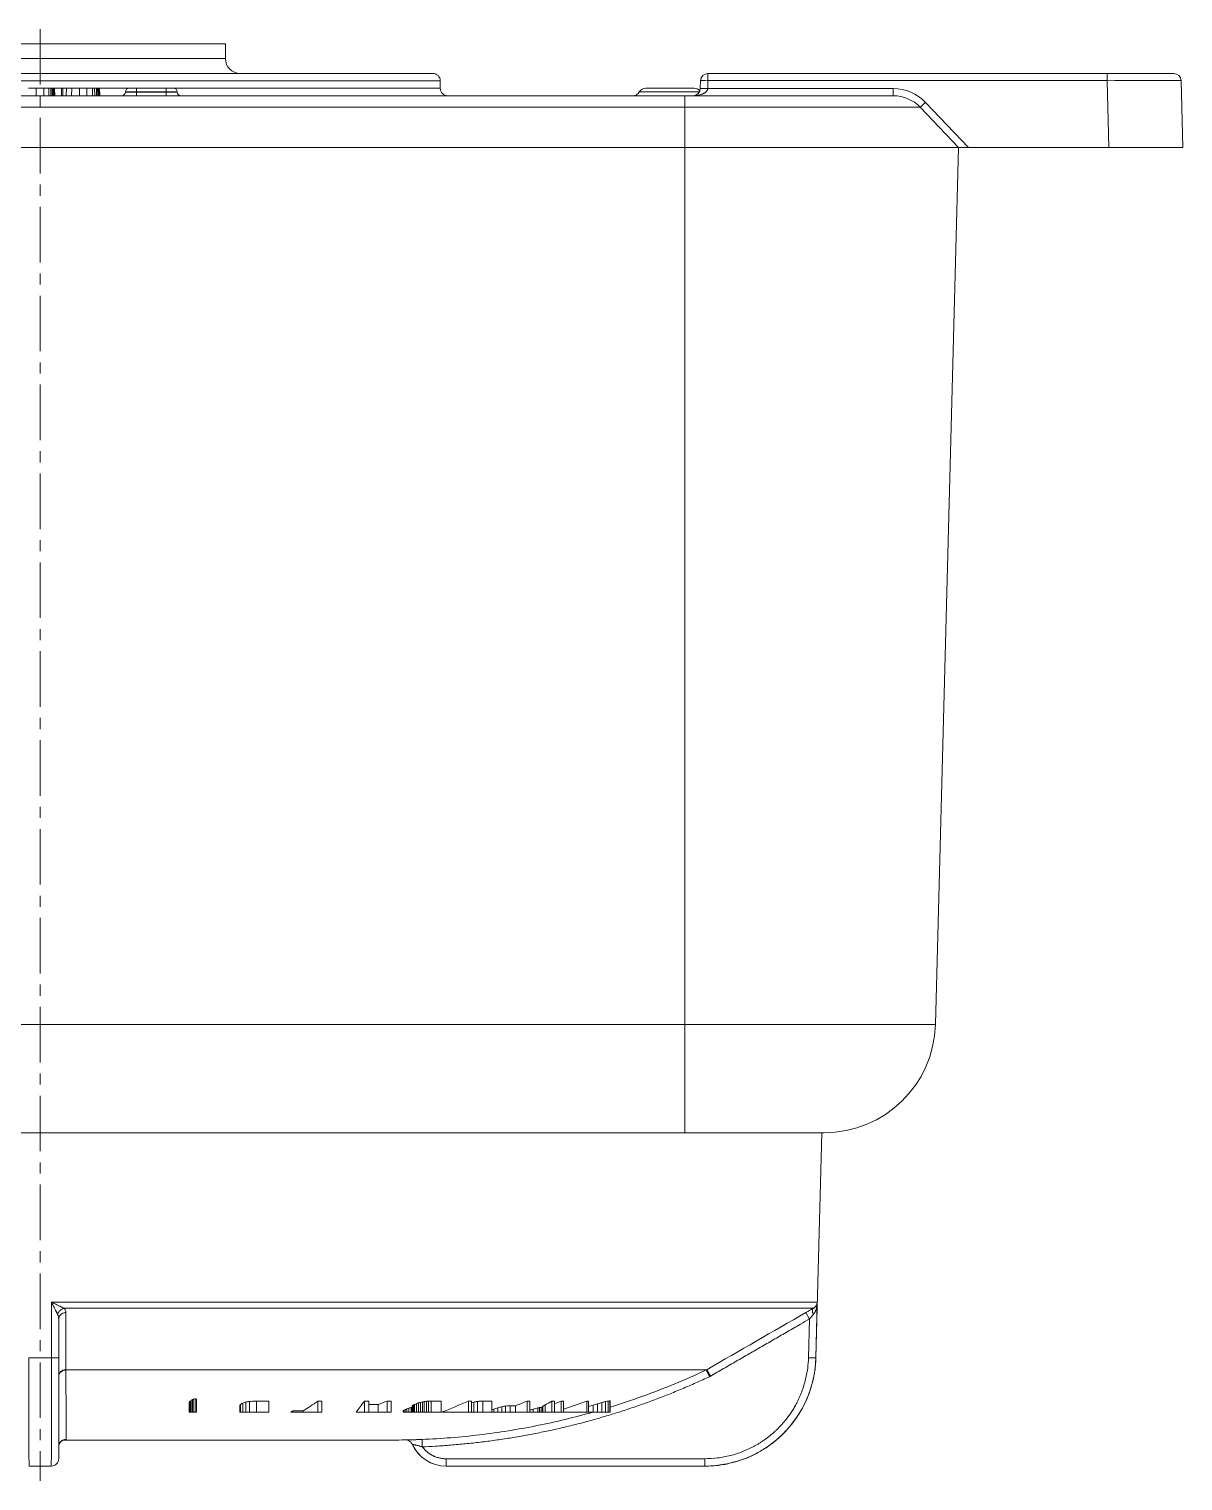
# Model space of a CAD drawing. Header units: millimetres. Extents: x -678 to 749, y -406 to 604.
# Drawn here: x -1.5 to 154.2, y -405.6 to -209.6 of the extents above; entities that cross this region are included whole.
import ezdxf

# ---------------------------------------------------------------- set-up
doc = ezdxf.new("R2010")
doc.units = ezdxf.units.MM
doc.linetypes.add('K5LT_AXLED', pattern=[12, 7.5, -1.5, 1.5, -1.5])
doc.linetypes.add('K5LT_THIN', pattern=[0])

# ---------------------------------------------------------------- blocks, each defined once
blk = doc.blocks.new('U8')
at = {"color": 30, "linetype": 'K5LT_AXLED', "lineweight": 18, "true_color": 0xff8000}
blk.add_line((0, -209.59), (0, -405.59), dxfattribs=at)
at = {"color": 7, "linetype": 'K5LT_THIN', "lineweight": 18}
for p, q in [((-25, -211.59), (25, -211.59)), ((25, -213.59), (25, -211.59)), ((-25, -213.59), (25, -213.59)), ((-53, -215.59), (53, -215.59)), ((90.13, -215.59), (144.01, -215.59)), ((90.13, -216.56), (90.13, -215.59)), ((144.01, -215.59), (153, -215.59)), ((144.01, -215.59), (153, -215.59)), ((144.01, -215.59), (144.01, -216.56)), ((-54, -216.59), (54, -216.59)), ((54, -217.59), (54, -216.59)), ((89.1, -217.62), (89.13, -216.56)), ((90.1, -217.62), (90.13, -216.56)), ((90.13, -216.56), (144.01, -216.56)), ((144.01, -216.56), (144.24, -225.59)), ((154, -216.56), (154.24, -225.59)), ((87, -218.59), (-87, -218.59)), ((-1.57, -217.59), (-0.55, -217.59)), ((-0.55, -217.59), (0.49, -217.59)), ((-0.55, -218.59), (-0.55, -217.59)), ((0.5, -218.59), (0.49, -217.59)), ((0.49, -217.59), (1.16, -217.59)), ((1.17, -218.59), (1.16, -217.59)), ((1.16, -217.59), (1.42, -217.59)), ((1.44, -218.59), (1.42, -217.59)), ((1.42, -217.59), (1.6, -217.59)), ((1.6, -217.59), (1.71, -217.59)), ((1.63, -218.59), (1.6, -217.59)), ((1.71, -217.59), (1.75, -217.59)), ((1.74, -218.59), (1.71, -217.59)), ((1.78, -218.59), (1.75, -217.59)), ((1.75, -217.59), (1.78, -217.59)), ((1.8, -218.59), (1.78, -217.59)), ((1.78, -217.59), (1.87, -217.59)), ((1.9, -218.59), (1.87, -217.59)), ((1.87, -217.59), (1.93, -217.59)), ((1.96, -218.59), (1.93, -217.59)), ((1.93, -217.59), (1.95, -217.59)), ((1.98, -218.59), (1.95, -217.59)), ((1.95, -217.59), (2.89, -217.59)), ((2.86, -218.59), (2.89, -217.59)), ((2.86, -218.59), (2.89, -217.59)), ((2.89, -217.59), (3.07, -217.59)), ((2.89, -217.59), (2.89, -217.59)), ((3.04, -218.59), (3.07, -217.59)), ((3.07, -217.59), (3.54, -217.59)), ((3.52, -218.59), (3.54, -217.59)), ((3.54, -217.59), (4.26, -217.59)), ((4.25, -218.59), (4.26, -217.59)), ((4.26, -217.59), (5.32, -217.59)), ((5.32, -218.59), (5.32, -217.59)), ((5.32, -217.59), (6.31, -217.59)), ((6.31, -218.59), (6.31, -217.59)), ((6.31, -217.59), (7.05, -217.59)), ((7.07, -218.59), (7.05, -217.59)), ((7.05, -217.59), (7.35, -217.59)), ((7.37, -218.59), (7.35, -217.59)), ((7.35, -217.59), (7.6, -217.59)), ((7.6, -217.59), (7.76, -217.59)), ((7.62, -218.59), (7.6, -217.59)), ((7.76, -217.59), (7.84, -217.59)), ((7.79, -218.59), (7.76, -217.59)), ((7.87, -218.59), (7.84, -217.59)), ((7.84, -217.59), (7.87, -218.59)), ((7.84, -217.59), (7.84, -217.59)), ((7.84, -217.59), (7.88, -217.59)), ((7.88, -217.59), (7.98, -217.59)), ((7.9, -218.59), (7.88, -217.59)), ((8.01, -218.59), (7.98, -217.59)), ((7.98, -217.59), (8.01, -217.59)), ((8.01, -217.59), (8.01, -217.59)), ((8.04, -218.59), (8.01, -217.59)), ((8.01, -217.59), (8.04, -218.59)), ((8.01, -217.59), (12.01, -217.59)), ((11.51, -218.11), (11.51, -218.08)), ((11.51, -218.08), (13, -218.08)), ((11.51, -218.11), (13, -218.11)), ((12.01, -217.59), (13, -217.59)), ((13, -218.08), (13, -217.59)), ((13, -217.59), (17, -217.59)), ((13, -218.11), (13, -218.08)), ((13, -218.08), (17, -218.08)), ((13, -218.59), (13, -218.11)), ((17, -218.11), (13, -218.11)), ((17, -217.59), (17.99, -217.59)), ((17, -218.08), (17, -217.59)), ((17, -218.11), (17, -218.08)), ((17, -218.08), (18.49, -218.08)), ((17, -218.11), (18.49, -218.11)), ((17, -218.59), (17, -218.11)), ((17.99, -217.59), (54, -217.59)), ((18.49, -218.11), (18.49, -218.08)), ((80.87, -218.09), (88.96, -218.09)), ((81.73, -217.59), (88.27, -217.59)), ((87, -218.59), (87, -220.15)), ((115.14, -218.59), (87, -218.59)), ((88.11, -218.59), (88.1, -218.59)), ((88.11, -218.59), (88.1, -218.59)), ((115.14, -217.62), (90.1, -217.62)), ((115.14, -218.59), (115.14, -217.62)), ((125.28, -225.59), (119.49, -219.49)), ((87, -220.15), (-87, -220.15)), ((87, -225.59), (87, -220.15)), ((118.77, -220.15), (87, -220.15)), ((123.93, -225.59), (118.77, -220.15)), ((87, -225.59), (-87, -225.59)), ((87, -225.59), (87, -343.99)), ((123.93, -225.59), (87, -225.59)), ((123.93, -225.59), (120.83, -343.99)), ((125.28, -225.59), (123.93, -225.59)), ((125.28, -225.59), (144.24, -225.59)), ((154.24, -225.59), (144.24, -225.59)), ((-87, -343.99), (87, -343.99)), ((120.83, -343.99), (87, -343.99)), ((87, -343.99), (87, -358.59)), ((105.5, -358.59), (-105.5, -358.59)), ((-87, -358.59), (87, -358.59)), ((105.83, -358.59), (87, -358.59)), ((105.5, -358.59), (104.7, -388.99)), ((104.89, -381.44), (1.51, -381.44)), ((1.51, -388.99), (1.51, -381.44)), ((104.69, -388.99), (104.89, -381.44)), ((2.5, -388.96), (2.5, -383.73)), ((104.35, -382.28), (3.21, -382.28)), ((3.48, -390.57), (3.48, -382.86)), ((103.33, -382.86), (103.83, -383.73)), ((103.69, -388.96), (103.83, -383.73)), ((-1.51, -388.99), (1.51, -388.99)), ((2.5, -402.59), (2.5, -388.96)), ((103.69, -388.96), (104.69, -388.99)), ((104.69, -388.99), (104.7, -388.99)), ((89.97, -390.57), (3.48, -390.57)), ((3.48, -390.61), (3.48, -390.57)), ((89.89, -390.61), (3.48, -390.61)), ((90.32, -391.52), (89.89, -390.61)), ((89.97, -390.57), (90.47, -391.44)), ((20.09, -395.04), (20.09, -396.29)), ((20.26, -394.82), (20.26, -396.29)), ((20.39, -394.7), (20.39, -396.29)), ((20.54, -394.61), (20.54, -396.29)), ((20.74, -394.55), (20.74, -396.29)), ((21.03, -394.49), (21.03, -396.29)), ((21.03, -394.49), (21.12, -394.58)), ((21.12, -394.58), (21.12, -396.29)), ((26.96, -395.42), (26.96, -396.29)), ((26.96, -395.44), (26.96, -396.29)), ((26.97, -395.37), (26.97, -396.29)), ((27, -395.32), (27, -396.29)), ((27.06, -395.26), (27.06, -396.29)), ((27.34, -395.1), (27.34, -396.29)), ((27.76, -394.95), (27.76, -396.29)), ((28.27, -394.86), (28.27, -396.29)), ((29.21, -394.82), (29.21, -396.29)), ((30.88, -394.81), (30.88, -396.29)), ((37.47, -394.82), (37.47, -396.29)), ((38.02, -394.82), (38.02, -396.29)), ((43.76, -394.81), (43.76, -396.29)), ((44.35, -394.81), (44.35, -396.29)), ((45.6, -395.29), (45.6, -396.29)), ((46.85, -394.81), (46.85, -396.29)), ((47.39, -394.81), (47.39, -396.29)), ((49.5, -395.84), (49.5, -396.29)), ((49.77, -395.76), (49.77, -396.29)), ((50.08, -395.69), (50.08, -396.29)), ((50.22, -395.51), (50.22, -396.29)), ((50.23, -395.49), (50.23, -396.29)), ((50.26, -395.44), (50.26, -396.29)), ((50.32, -395.39), (50.32, -396.29)), ((50.41, -395.33), (50.41, -396.29)), ((50.53, -395.26), (50.53, -396.29)), ((50.78, -395.16), (50.78, -396.29)), ((51.05, -395.06), (51.05, -396.29)), ((51.35, -394.98), (51.35, -396.29)), ((51.6, -394.92), (51.6, -396.29)), ((51.85, -394.88), (51.85, -396.29)), ((52.15, -394.84), (52.15, -396.29)), ((52.42, -394.82), (52.42, -396.29)), ((52.77, -394.82), (52.77, -396.29)), ((54.12, -394.81), (54.12, -396.29)), ((57.79, -394.8), (57.79, -396.29)), ((58.21, -394.81), (58.21, -396.29)), ((58.53, -394.95), (58.53, -396.29)), ((59.02, -394.86), (59.02, -396.29)), ((59.76, -394.82), (59.76, -396.29)), ((60.96, -394.8), (60.96, -396.29)), ((61.24, -395.88), (61.24, -396.29)), ((61.77, -395.71), (61.77, -396.29)), ((62.3, -395.57), (62.3, -396.29)), ((62.79, -395.49), (62.79, -396.29)), ((63.44, -395.45), (63.44, -396.29)), ((64.14, -395.44), (64.14, -396.29)), ((65.72, -394.81), (65.72, -396.29)), ((66.08, -394.81), (66.08, -396.29)), ((66.55, -395.91), (66.55, -396.29)), ((67.19, -395.73), (67.19, -396.29)), ((67.41, -395.68), (67.41, -396.29)), ((67.62, -395.64), (67.62, -396.29)), ((67.8, -395.58), (67.8, -396.29)), ((67.83, -395.53), (67.83, -396.29)), ((68.14, -395.33), (68.14, -396.29)), ((69.07, -394.81), (69.07, -396.29)), ((69.44, -394.81), (69.44, -396.29)), ((70.34, -394.82), (70.34, -396.29)), ((70.64, -394.81), (70.64, -396.29)), ((73.77, -394.82), (73.77, -396.29)), ((74.01, -394.82), (74.01, -396.29)), ((74.62, -395.35), (74.62, -396.29)), ((75.24, -395.16), (75.24, -396.29)), ((75.82, -395), (75.82, -396.29)), ((76.29, -394.88), (76.29, -396.29)), ((76.64, -394.81), (76.64, -396.29)), ((76.87, -394.79), (76.87, -396.29)), ((76.95, -394.82), (76.95, -396.29)), ((20.26, -396.29), (20.09, -396.29)), ((20.39, -396.29), (20.26, -396.29)), ((20.54, -396.29), (20.39, -396.29)), ((20.74, -396.29), (20.54, -396.29)), ((21.03, -396.29), (20.74, -396.29)), ((21.12, -396.29), (21.03, -396.29)), ((26.96, -396.29), (26.96, -396.29)), ((26.97, -396.29), (26.96, -396.29)), ((27, -396.29), (26.97, -396.29)), ((27.06, -396.29), (27, -396.29)), ((27.34, -396.29), (27.06, -396.29)), ((27.76, -396.29), (27.34, -396.29)), ((28.27, -396.29), (27.76, -396.29)), ((29.21, -396.29), (28.27, -396.29)), ((30.88, -396.29), (29.21, -396.29)), ((33.84, -396.28), (33.84, -396.29)), ((34.11, -396.29), (33.84, -396.29)), ((34.11, -396.12), (34.11, -396.29)), ((35.49, -396.29), (34.11, -396.29)), ((35.49, -396.13), (35.49, -396.29)), ((37.47, -396.29), (35.49, -396.29)), ((38.02, -396.29), (37.47, -396.29)), ((43.76, -396.29), (42.63, -396.29)), ((42.63, -396.29), (42.63, -396.29)), ((44.35, -396.29), (43.76, -396.29)), ((45.6, -396.29), (44.35, -396.29)), ((46.85, -396.29), (45.6, -396.29)), ((47.39, -396.29), (46.85, -396.29)), ((48.98, -396.16), (48.98, -396.29)), ((48.99, -396.29), (48.98, -396.29)), ((48.99, -396.12), (48.99, -396.29)), ((49.1, -396.29), (48.99, -396.29)), ((49.1, -396.02), (49.1, -396.29)), ((49.27, -396.29), (49.1, -396.29)), ((49.27, -395.93), (49.27, -396.29)), ((49.5, -396.29), (49.27, -396.29)), ((49.77, -396.29), (49.5, -396.29)), ((50.08, -396.29), (49.77, -396.29)), ((50.22, -396.29), (50.08, -396.29)), ((50.23, -396.29), (50.22, -396.29)), ((50.26, -396.29), (50.23, -396.29)), ((50.32, -396.29), (50.26, -396.29)), ((50.41, -396.29), (50.32, -396.29)), ((50.53, -396.29), (50.41, -396.29)), ((50.78, -396.29), (50.53, -396.29)), ((51.05, -396.29), (50.78, -396.29)), ((51.35, -396.29), (51.05, -396.29)), ((51.6, -396.29), (51.35, -396.29)), ((51.85, -396.29), (51.6, -396.29)), ((52.15, -396.29), (51.85, -396.29)), ((52.42, -396.29), (52.15, -396.29)), ((52.77, -396.29), (52.42, -396.29)), ((54.12, -396.29), (52.77, -396.29)), ((54.25, -396.28), (54.25, -396.29)), ((57.79, -396.29), (54.25, -396.29)), ((58.21, -396.29), (57.79, -396.29)), ((58.53, -396.29), (58.21, -396.29)), ((59.02, -396.29), (58.53, -396.29)), ((59.76, -396.29), (59.02, -396.29)), ((60.96, -396.29), (59.76, -396.29)), ((60.98, -395.98), (60.96, -395.99)), ((60.98, -396.29), (60.96, -396.29)), ((60.98, -395.98), (60.98, -396.29)), ((61.24, -396.29), (60.98, -396.29)), ((61.77, -396.29), (61.24, -396.29)), ((62.3, -396.29), (61.77, -396.29)), ((62.79, -396.29), (62.3, -396.29)), ((63.44, -396.29), (62.79, -396.29)), ((64.14, -396.29), (63.44, -396.29)), ((65.72, -396.29), (64.14, -396.29)), ((66.08, -396.29), (65.72, -396.29)), ((66.55, -396.29), (66.08, -396.29)), ((67.19, -396.29), (66.55, -396.29)), ((67.41, -396.29), (67.19, -396.29)), ((67.62, -396.29), (67.41, -396.29)), ((67.8, -396.29), (67.62, -396.29)), ((67.83, -396.29), (67.8, -396.29)), ((68.14, -396.29), (67.83, -396.29)), ((69.07, -396.29), (68.14, -396.29)), ((69.44, -396.29), (69.07, -396.29)), ((70.34, -396.29), (69.44, -396.29)), ((70.64, -396.29), (70.34, -396.29)), ((73.77, -396.29), (70.64, -396.29)), ((74.01, -396.29), (73.77, -396.29)), ((74.62, -396.29), (74.01, -396.29)), ((75.24, -396.29), (74.62, -396.29)), ((75.82, -396.29), (75.24, -396.29)), ((76.29, -396.29), (75.82, -396.29)), ((76.64, -396.29), (76.29, -396.29)), ((76.87, -396.29), (76.64, -396.29)), ((76.95, -396.29), (76.87, -396.29)), ((47.5, -400.07), (3.1, -400.07)), ((50.23, -400.65), (50.23, -400.65)), ((51.54, -399.99), (51.58, -400.99)), ((-1.5, -403.59), (1.5, -403.59)), ((-1.5, -403.59), (1.5, -403.59)), ((54.79, -402.59), (89.7, -402.59)), ((54.79, -402.59), (54.79, -403.59)), ((54.79, -403.59), (54.79, -403.59)), ((54.79, -403.59), (89.7, -403.59)), ((89.7, -403.59), (89.7, -402.59)), ((89.7, -403.59), (89.71, -403.59))]:
    blk.add_line(p, q, dxfattribs=at)
for centre, radius, start, end in [((27, -213.59), 2, 180, 270), ((53, -216.59), 1, 0, 90), ((90.13, -216.59), 1, 90, 178.5), ((90.13, -216.59), 1, 90, 178.5), ((153, -216.59), 1, 1.5, 90), ((11.01, -218.09), 0.5, 270, 358.5), ((12.01, -218.09), 0.5, 90, 178.5), ((17.99, -218.09), 0.5, 1.5, 90), ((18.99, -218.09), 0.5, 181.5, 270), ((55, -217.59), 1, 180, 270), ((80, -217.59), 1, 270, 330), ((81.73, -218.59), 1, 90, 150), ((88.1, -217.59), 1, 270, 358.5), ((88.27, -218.59), 1, 40.0637, 90), ((115.14, -223.62), 6, 43.5, 90), ((115.14, -223.59), 5, 43.5, 90), ((105.83, -343.59), 15, 270, 358.5), ((89.71, -388.59), 15, 270, 358.5), ((89.47, -389.7), 1, 295.0768, 299.9447), ((0.53, -379.7), 24.86, 321.8922, 322.5385), ((29.35, -191.57), 203.24, 269.9607, 270.4322), ((37.73, -212.45), 182.36, 269.9193, 270.0926), ((45.6, -237.1), 157.71, 269.3338, 269.5463), ((44.77, -232.11), 163.18, 269.8505, 270.2895), ((19.4, -324.61), 75.37, 290.3397, 291.357), ((45.6, -237.08), 157.73, 270.4538, 270.6519), ((52.85, -263.5), 131.32, 269.9648, 270.5535), ((59.39, -290.95), 103.86, 269.1213, 269.3512), ((63.54, -314.51), 80.93, 269.9312, 270.4245), ((65.12, -317.43), 77.39, 270.4437, 270.7099), ((69.97, -341.84), 52.98, 269.0181, 269.4177), ((69.97, -341.82), 53, 270.3956, 270.7172), ((73.88, -362.73), 32.09, 269.8075, 270.2207), ((17.48, -368.89), 31.91, 300.8446, 301.4022), ((35.74, -194.73), 201.4, 269.5345, 269.927), ((47.5, -300.07), 100, 270, 271.0295), ((49.31, -401.06), 1, 24.2462, 91.042), ((49.32, -401.05), 0.995, 88.7161, 90.8535), ((49.32, -401.05), 0.992, 88.7304, 90.7012), ((49.32, -401.05), 0.995, 24.0669, 34.2228), ((49.32, -401.05), 0.992, 23.922, 34.0688), ((54.79, -398.59), 5, 204.2462, 270), ((54.79, -398.59), 5, 204.6188, 270), ((54.79, -398.59), 5, 204.623, 269.9999), ((1.5, -402.59), 1, 270, 0), ((1.5, -402.59), 1, 270, 0)]:
    blk.add_arc(centre, radius, start, end, dxfattribs=at)
for centre, major_axis, ratio, start_param, end_param in [((90.13, -216.59), (-1, 0.026), 0.026168, 4.713074, 6.283185), ((144, -216.59), (10, 0.03), 0.002615, 0.000062, 1.570173), ((119.49, -219.46), (0.725, 0.688), 0.018991, 3.141593, 4.694369)]:
    blk.add_ellipse(centre, major_axis=major_axis, ratio=ratio, start_param=start_param, end_param=end_param, dxfattribs=at)
for points, knots in [([(90.1, -217.62), (90.1, -217.65), (90.09, -217.71), (90.06, -217.79), (90.03, -217.87), (89.97, -217.95), (89.91, -218.02), (89.83, -218.1), (89.74, -218.17), (89.64, -218.24), (89.51, -218.3), (89.37, -218.37), (89.21, -218.43), (89.02, -218.48), (88.81, -218.53), (88.58, -218.57), (88.34, -218.59), (88.18, -218.59), (88.1, -218.59)], [0, 0, 0, 0, 0.662728, 1.243419, 1.884367, 2.615589, 3.425982, 4.219856, 5.081821, 6.064026, 7.164551, 8.404574, 9.80258, 11.378236, 13.144187, 15.062438, 17.036514, 19, 19, 19, 19]), ([(90.1, -217.62), (90.03, -217.62), (89.9, -217.61), (89.73, -217.61), (89.58, -217.61), (89.45, -217.61), (89.33, -217.61), (89.23, -217.61), (89.16, -217.61), (89.11, -217.61), (89.1, -217.62), (89.1, -217.62)], [0, 0, 0, 0, 1.561461, 2.923787, 4.140881, 5.390404, 6.677434, 7.946859, 9.221396, 10.469935, 12, 12, 12, 12]), ([(3.21, -382.28), (3.17, -382.26), (3.09, -382.22), (2.97, -382.16), (2.86, -382.1), (2.74, -382.04), (2.6, -381.98), (2.43, -381.89), (2.23, -381.8), (1.93, -381.64), (1.68, -381.52), (1.51, -381.44)], [0, 0, 0, 0, 1.001061, 1.923847, 2.768358, 3.585697, 4.556766, 5.722062, 7.102116, 8.610832, 12, 12, 12, 12]), ([(2.36, -383.13), (2.34, -383.09), (2.31, -383.01), (2.25, -382.89), (2.19, -382.78), (2.13, -382.66), (2.03, -382.45), (1.9, -382.21), (1.72, -381.84), (1.6, -381.6), (1.51, -381.44)], [0, 0, 0, 0, 0.939527, 1.778396, 2.542848, 3.269175, 4.162621, 6.552379, 7.941216, 11, 11, 11, 11]), ([(104.35, -383.13), (104.38, -383.09), (104.45, -383.01), (104.52, -382.89), (104.58, -382.78), (104.64, -382.66), (104.69, -382.52), (104.75, -382.35), (104.8, -382.15), (104.85, -381.93), (104.88, -381.69), (104.89, -381.52), (104.89, -381.44)], [0, 0, 0, 0, 1.11035, 2.101741, 3.005185, 3.863571, 4.919461, 6.211082, 7.74372, 9.385074, 11.153225, 13, 13, 13, 13]), ([(104.35, -382.28), (104.39, -382.26), (104.45, -382.22), (104.52, -382.16), (104.59, -382.1), (104.64, -382.04), (104.7, -381.98), (104.75, -381.89), (104.8, -381.8), (104.85, -381.69), (104.88, -381.57), (104.89, -381.48), (104.89, -381.44)], [0, 0, 0, 0, 1.084483, 2.084168, 2.999055, 3.884505, 4.936497, 6.1989, 7.693959, 9.328401, 11.12295, 13, 13, 13, 13]), ([(3.21, -382.28), (3.15, -382.29), (3.04, -382.34), (2.88, -382.42), (2.74, -382.53), (2.63, -382.64), (2.52, -382.77), (2.43, -382.94), (2.38, -383.06), (2.36, -383.13)], [0, 0, 0, 0, 1.574569, 3.003665, 4.268402, 5.574138, 6.838647, 8.080819, 10, 10, 10, 10]), ([(2.5, -383.73), (2.5, -383.69), (2.5, -383.65), (2.49, -383.6), (2.49, -383.56), (2.49, -383.53), (2.48, -383.48), (2.45, -383.34), (2.41, -383.23), (2.36, -383.13)], [0, 0, 0, 0, 1.503144, 2.065018, 2.629665, 3.223319, 3.967616, 4.897555, 10, 10, 10, 10]), ([(3.48, -382.86), (3.42, -382.86), (3.29, -382.88), (3.12, -382.92), (2.97, -382.99), (2.84, -383.08), (2.72, -383.18), (2.63, -383.3), (2.56, -383.43), (2.51, -383.58), (2.5, -383.68), (2.5, -383.73)], [0, 0, 0, 0, 1.575482, 2.948478, 4.175071, 5.437028, 6.736237, 8.030746, 9.297427, 10.625222, 12, 12, 12, 12]), ([(90.47, -391.44), (90.48, -391.43), (90.49, -391.43), (91.07, -391.09), (91.65, -390.76), (92.8, -390.09), (93.38, -389.76), (94.54, -389.09), (95.11, -388.76), (96.27, -388.09), (96.85, -387.76), (98, -387.09), (98.58, -386.76), (99.73, -386.09), (100.31, -385.76), (101.47, -385.09), (102.04, -384.76), (103.02, -384.19), (103.43, -383.96), (103.83, -383.73)], [0.539787, 0.539787, 0.539787, 0.539787, 0.55551, 0.55551, 1.66653, 1.66653, 2.77755, 2.77755, 3.888571, 3.888571, 4.999591, 4.999591, 6.110611, 6.110611, 7.221632, 7.221632, 8.332652, 8.332652, 9.109091, 9.109091, 9.109091, 9.109091]), ([(103.83, -383.73), (103.86, -383.69), (103.9, -383.65), (103.94, -383.6), (103.97, -383.56), (104.01, -383.53), (104.05, -383.48), (104.1, -383.42), (104.2, -383.3), (104.29, -383.2), (104.35, -383.13)], [0, 0, 0, 0, 1.653459, 2.271519, 2.892631, 3.54565, 4.364378, 5.387311, 6.781477, 11, 11, 11, 11]), ([(104.35, -382.28), (104.33, -382.29), (104.28, -382.34), (104.24, -382.42), (104.22, -382.53), (104.22, -382.64), (104.24, -382.77), (104.28, -382.94), (104.32, -383.06), (104.35, -383.13)], [0, 0, 0, 0, 1.574547, 3.003624, 4.268344, 5.574065, 6.838562, 8.080723, 10, 10, 10, 10]), ([(-1.5, -403.59), (-1.5, -403.59), (-1.5, -403.51), (-1.5, -403.15), (-1.51, -402.65), (-1.51, -401.98), (-1.51, -401.15), (-1.51, -400.15), (-1.51, -399.03), (-1.51, -397.78), (-1.51, -396.46), (-1.51, -395.08), (-1.51, -393.68), (-1.51, -392.2), (-1.51, -390.64), (-1.51, -389.55), (-1.51, -388.99)], [0, 0, 0, 0, 1.499825, 2.807892, 3.977529, 5.177201, 6.41404, 7.629507, 8.846711, 10.055028, 11.244671, 12.378873, 13.497773, 14.588981, 15.768605, 17, 17, 17, 17]), ([(1.5, -403.59), (1.5, -403.59), (1.5, -403.51), (1.5, -403.15), (1.51, -402.65), (1.51, -401.98), (1.51, -401.15), (1.51, -400.15), (1.51, -399.03), (1.51, -397.78), (1.51, -396.46), (1.51, -395.08), (1.51, -393.68), (1.51, -392.2), (1.51, -390.64), (1.51, -389.55), (1.51, -388.99)], [0, 0, 0, 0, 1.499825, 2.807892, 3.977529, 5.177201, 6.41404, 7.629507, 8.846711, 10.055028, 11.244671, 12.378873, 13.497773, 14.588981, 15.768605, 17, 17, 17, 17]), ([(2.5, -388.96), (2.5, -388.96), (2.49, -388.96), (2.43, -388.97), (2.35, -388.97), (2.25, -388.98), (2.13, -388.98), (1.99, -388.98), (1.84, -388.98), (1.67, -388.99), (1.57, -388.99), (1.51, -388.99)], [0, 0, 0, 0, 1.572556, 3.000984, 4.262907, 5.558501, 6.847625, 8.106887, 9.512198, 10.794646, 12, 12, 12, 12]), ([(89.7, -402.59), (90.27, -402.56), (90.86, -402.56), (91.72, -402.45), (92.01, -402.4), (92.58, -402.3), (92.87, -402.23), (93.44, -402.09), (93.72, -402.01), (94.28, -401.83), (94.56, -401.73), (95.1, -401.51), (95.37, -401.4), (95.76, -401.21), (95.89, -401.15), (96.16, -401.01), (96.29, -400.94), (96.55, -400.8), (96.67, -400.73), (96.92, -400.59), (97.05, -400.51), (97.29, -400.35), (97.42, -400.27), (97.67, -400.11), (97.79, -400.02), (98.03, -399.85), (98.14, -399.76), (98.37, -399.59), (98.48, -399.5), (98.7, -399.31), (98.82, -399.22), (99.04, -399.02), (99.16, -398.92), (99.38, -398.71), (99.48, -398.61), (99.7, -398.39), (99.8, -398.28), (100.01, -398.07), (100.11, -397.96), (100.29, -397.74), (100.39, -397.64), (100.62, -397.36), (100.75, -397.19), (101.01, -396.84), (101.14, -396.67), (101.38, -396.31), (101.5, -396.13), (101.73, -395.76), (101.84, -395.57), (102.02, -395.25), (102.09, -395.11), (102.23, -394.84), (102.3, -394.7), (102.49, -394.3), (102.61, -394.02), (102.82, -393.48), (102.92, -393.21), (103.1, -392.65), (103.18, -392.36), (103.33, -391.8), (103.39, -391.51), (103.5, -390.94), (103.55, -390.65), (103.65, -389.9), (103.68, -389.43), (103.69, -388.96), (103.69, -388.96), (103.69, -388.96)], [0.649185, 0.649185, 0.649185, 0.649185, 1.831684, 1.831684, 2.426915, 2.426915, 3.02906, 3.02906, 3.621761, 3.621761, 4.226612, 4.226612, 4.816653, 4.816653, 5.118029, 5.118029, 5.424316, 5.424316, 5.715168, 5.715168, 6.01134, 6.01134, 6.313434, 6.313434, 6.622149, 6.622149, 6.910432, 6.910432, 7.205611, 7.205611, 7.508502, 7.508502, 7.82009, 7.82009, 8.123476, 8.123476, 8.436828, 8.436828, 8.731377, 8.731377, 9.018118, 9.018118, 9.468407, 9.468407, 9.903189, 9.903189, 10.352095, 10.352095, 10.788299, 10.788299, 11.104398, 11.104398, 11.415202, 11.415202, 12.021725, 12.021725, 12.613398, 12.613398, 13.217318, 13.217318, 13.811623, 13.811623, 14.40597, 14.40597, 15.364654, 15.364654, 15.364978, 15.364978, 15.364978, 15.364978]), ([(89.7, -403.59), (90.38, -403.59), (91.65, -403.51), (93.43, -403.15), (95.02, -402.65), (96.53, -401.98), (97.96, -401.15), (99.3, -400.15), (100.52, -399.03), (101.59, -397.78), (102.5, -396.46), (103.25, -395.08), (103.84, -393.68), (104.29, -392.2), (104.59, -390.64), (104.68, -389.55), (104.69, -388.99)], [0, 0, 0, 0, 1.499825, 2.807892, 3.977529, 5.177201, 6.41404, 7.629507, 8.846711, 10.055028, 11.244671, 12.378873, 13.497773, 14.588981, 15.768605, 17, 17, 17, 17]), ([(2.5, -391.44), (2.5, -391.38), (2.51, -391.27), (2.57, -391.11), (2.65, -390.98), (2.74, -390.86), (2.87, -390.76), (3, -390.68), (3.15, -390.62), (3.31, -390.58), (3.42, -390.57), (3.48, -390.57)], [0, 0, 0, 0, 1.577269, 3.01014, 4.27552, 5.577872, 6.860748, 8.148497, 9.409586, 10.645805, 12, 12, 12, 12]), ([(3.48, -390.61), (3.42, -390.61), (3.29, -390.63), (3.11, -390.68), (2.96, -390.75), (2.82, -390.84), (2.71, -390.95), (2.62, -391.08), (2.55, -391.23), (2.51, -391.37), (2.5, -391.47), (2.5, -391.52)], [0, 0, 0, 0, 1.574506, 3.004728, 4.268356, 5.565824, 6.856636, 8.117532, 9.523235, 10.802202, 12, 12, 12, 12]), ([(3.48, -390.61), (3.48, -391.93), (3.49, -394.17), (3.49, -396.65), (3.49, -398.36), (3.49, -399.49), (3.5, -399.88), (3.5, -399.99)], [0, 0, 0, 0, 1.880053, 3.538519, 4.992213, 6.479373, 8, 8, 8, 8]), ([(90.32, -391.52), (90.02, -391.65), (89.72, -391.79), (89.12, -392.07), (88.82, -392.21), (88.2, -392.48), (87.89, -392.62), (87.27, -392.88), (86.96, -393.02), (86.34, -393.28), (86.03, -393.41), (85.41, -393.66), (85.1, -393.79), (84.47, -394.04), (84.16, -394.16), (83.53, -394.4), (83.22, -394.52), (82.59, -394.76), (82.27, -394.87), (81.64, -395.1), (81.32, -395.22), (80.69, -395.44), (80.37, -395.55), (79.73, -395.77), (79.41, -395.88), (78.77, -396.09), (78.45, -396.19), (77.81, -396.39), (77.49, -396.5), (76.85, -396.69), (76.52, -396.79), (75.88, -396.98), (75.55, -397.08), (74.91, -397.26), (74.58, -397.35), (73.93, -397.53), (73.61, -397.62), (72.96, -397.79), (72.63, -397.88), (71.98, -398.04), (71.65, -398.12), (71, -398.28), (70.67, -398.36), (70.02, -398.51), (69.69, -398.59), (69.03, -398.73), (68.7, -398.81), (68.04, -398.94), (67.71, -399.01), (66.72, -399.21), (66.06, -399.34), (64.74, -399.58), (64.07, -399.69), (62.74, -399.9), (62.08, -400), (60.74, -400.19), (60.08, -400.28), (58.74, -400.44), (58.07, -400.51), (56.73, -400.64), (56.06, -400.7), (54.72, -400.81), (54.05, -400.86), (52.78, -400.93), (52.18, -400.96), (51.58, -400.99)], [0.56013, 0.56013, 0.56013, 0.56013, 1.089338, 1.089338, 1.632148, 1.632148, 2.177376, 2.177376, 2.720252, 2.720252, 3.265409, 3.265409, 3.808341, 3.808341, 4.35345, 4.35345, 4.896459, 4.896459, 5.441515, 5.441515, 5.984596, 5.984596, 6.529612, 6.529612, 7.072774, 7.072774, 7.617706, 7.617706, 8.160905, 8.160905, 8.705783, 8.705783, 9.249047, 9.249047, 9.793871, 9.793871, 10.337199, 10.337199, 10.881971, 10.881971, 11.425363, 11.425363, 11.970077, 11.970077, 12.513527, 12.513527, 13.058185, 13.058185, 13.601696, 13.601696, 14.689872, 14.689872, 15.778042, 15.778042, 16.866211, 16.866211, 17.954406, 17.954406, 19.0426, 19.0426, 20.130815, 20.130815, 21.219011, 21.219011, 22.186342, 22.186342, 22.186342, 22.186342]), ([(90.32, -391.52), (90.33, -391.51), (90.34, -391.51), (90.38, -391.49), (90.4, -391.47), (90.44, -391.45), (90.46, -391.45), (90.47, -391.44)], [3.756421, 3.756421, 3.756421, 3.756421, 3.999327, 3.999327, 4.509907, 4.509907, 4.800856, 4.800856, 4.800856, 4.800856]), ([(20.74, -394.55), (20.71, -394.56), (20.63, -394.58), (20.57, -394.6), (20.54, -394.61)], [0, 0, 0, 0, 2.486116, 5, 5, 5, 5]), ([(27.34, -395.1), (27.29, -395.12), (27.18, -395.17), (27.1, -395.23), (27.06, -395.26)], [0, 0, 0, 0, 1.835875, 5, 5, 5, 5]), ([(27.76, -394.95), (27.7, -394.97), (27.55, -395.01), (27.41, -395.06), (27.34, -395.1)], [0, 0, 0, 0, 1.829276, 5, 5, 5, 5]), ([(28.27, -394.86), (28.2, -394.87), (28.08, -394.88), (27.91, -394.91), (27.81, -394.94), (27.76, -394.95)], [0, 0, 0, 0, 2.288784, 4.031223, 6, 6, 6, 6]), ([(29.21, -394.82), (29.04, -394.82), (28.73, -394.82), (28.4, -394.85), (28.27, -394.86)], [0, 0, 0, 0, 2.898433, 5, 5, 5, 5]), ([(50.08, -395.69), (50.03, -395.7), (49.92, -395.72), (49.82, -395.75), (49.77, -395.76)], [0, 0, 0, 0, 2.490571, 5, 5, 5, 5]), ([(59.02, -394.86), (58.99, -394.87), (58.88, -394.88), (58.72, -394.91), (58.58, -394.94), (58.53, -394.95)], [0, 0, 0, 0, 1.443366, 4.030965, 6, 6, 6, 6]), ([(59.76, -394.82), (59.68, -394.82), (59.45, -394.82), (59.19, -394.84), (59.02, -394.86)], [0, 0, 0, 0, 1.978433, 5, 5, 5, 5]), ([(61.77, -395.71), (61.68, -395.74), (61.49, -395.79), (61.33, -395.85), (61.24, -395.88)], [0, 0, 0, 0, 2.391156, 5, 5, 5, 5]), ([(62.3, -395.57), (62.2, -395.6), (62.02, -395.64), (61.84, -395.69), (61.77, -395.71)], [0, 0, 0, 0, 2.824188, 5, 5, 5, 5]), ([(62.79, -395.49), (62.75, -395.49), (62.65, -395.5), (62.49, -395.53), (62.36, -395.56), (62.3, -395.57)], [0, 0, 0, 0, 1.445779, 4.035992, 6, 6, 6, 6]), ([(63.44, -395.45), (63.37, -395.45), (63.17, -395.45), (62.94, -395.47), (62.79, -395.49)], [0, 0, 0, 0, 1.978737, 5, 5, 5, 5]), ([(68.14, -395.33), (68.05, -395.38), (67.94, -395.45), (67.85, -395.51), (67.83, -395.53)], [0, 0, 0, 0, 3.19281, 5, 5, 5, 5]), ([(76.64, -394.81), (76.56, -394.83), (76.44, -394.85), (76.31, -394.88), (76.29, -394.88)], [0, 0, 0, 0, 4.144069, 5, 5, 5, 5]), ([(76.87, -394.79), (76.83, -394.79), (76.75, -394.8), (76.66, -394.81), (76.64, -394.81)], [0, 0, 0, 0, 3.871244, 5, 5, 5, 5]), ([(76.95, -394.82), (76.95, -394.81), (76.94, -394.79), (76.9, -394.79), (76.87, -394.79)], [0, 0, 0, 0, 2.385369, 5, 5, 5, 5]), ([(49.1, -396.02), (49.08, -396.04), (49.03, -396.07), (49, -396.1), (48.99, -396.12)], [0, 0, 0, 0, 1.868458, 5, 5, 5, 5]), ([(3.5, -399.99), (3.43, -399.99), (3.3, -400), (3.12, -400.06), (2.97, -400.13), (2.84, -400.23), (2.72, -400.35), (2.63, -400.49), (2.56, -400.64), (2.51, -400.8), (2.5, -400.92), (2.5, -400.99)], [0, 0, 0, 0, 1.560886, 2.979013, 4.230827, 5.519117, 6.786922, 8.063142, 9.304357, 10.513902, 12, 12, 12, 12]), ([(2.56, -400.66), (2.56, -400.66), (2.56, -400.66), (2.56, -400.65), (2.56, -400.65), (2.56, -400.64), (2.56, -400.64), (2.56, -400.63), (2.56, -400.63), (2.57, -400.63), (2.57, -400.63), (2.57, -400.63), (2.57, -400.62), (2.57, -400.62), (2.57, -400.62), (2.57, -400.62), (2.57, -400.62), (2.57, -400.61), (2.57, -400.61), (2.58, -400.6), (2.58, -400.6), (2.58, -400.6), (2.58, -400.59), (2.58, -400.59), (2.59, -400.58), (2.59, -400.58), (2.59, -400.57), (2.59, -400.56), (2.6, -400.56), (2.61, -400.54), (2.62, -400.52), (2.63, -400.5), (2.63, -400.5), (2.64, -400.48), (2.65, -400.46), (2.67, -400.44), (2.67, -400.43), (2.68, -400.41), (2.69, -400.41), (2.69, -400.4), (2.69, -400.4), (2.7, -400.39), (2.7, -400.39), (2.7, -400.39), (2.7, -400.39), (2.7, -400.39), (2.7, -400.38), (2.7, -400.38), (2.7, -400.38), (2.71, -400.38), (2.71, -400.38), (2.71, -400.38), (2.71, -400.37), (2.71, -400.37), (2.71, -400.37), (2.71, -400.37), (2.71, -400.37), (2.71, -400.37), (2.71, -400.37), (2.71, -400.37), (2.71, -400.37), (2.71, -400.37), (2.72, -400.37), (2.72, -400.37), (2.72, -400.37), (2.72, -400.37), (2.72, -400.37), (2.72, -400.37), (2.72, -400.37), (2.72, -400.37), (2.72, -400.37), (2.72, -400.37), (2.72, -400.37), (2.72, -400.36), (2.72, -400.36), (2.72, -400.36), (2.72, -400.36), (2.72, -400.36), (2.58, -400.6), (2.58, -400.6), (2.72, -400.36), (2.72, -400.36), (2.73, -400.35), (2.74, -400.34), (2.74, -400.34), (2.74, -400.34), (2.74, -400.33), (2.75, -400.33), (2.75, -400.32), (2.76, -400.31), (2.77, -400.31), (2.79, -400.29), (2.8, -400.27), (2.85, -400.23), (2.88, -400.21), (2.94, -400.16), (2.97, -400.14), (3.03, -400.11), (3.06, -400.09), (3.1, -400.08), (3.1, -400.08), (3.12, -400.07), (3.15, -400.06), (3.19, -400.04), (3.2, -400.04), (3.24, -400.03), (3.25, -400.03), (3.27, -400.02), (3.27, -400.02), (3.28, -400.02), (3.28, -400.02), (3.28, -400.02)], [0, 0, 0, 0, 0.027212, 0.027212, 0.312156, 0.312156, 0.387575, 0.387575, 0.462993, 0.462993, 0.538412, 0.538412, 0.613831, 0.613831, 0.689249, 0.689249, 0.764668, 0.764668, 0.910919, 0.910919, 1.05717, 1.05717, 1.20342, 1.20342, 1.388371, 1.388371, 1.580835, 1.580835, 1.965764, 1.965764, 2.735621, 2.735621, 3.045407, 3.045407, 4.008661, 4.008661, 4.43109, 4.43109, 4.853518, 4.853518, 4.964237, 4.964237, 5.074956, 5.074956, 5.144872, 5.144872, 5.214788, 5.214788, 5.284704, 5.284704, 5.35462, 5.35462, 5.424535, 5.424535, 5.494451, 5.494451, 5.507258, 5.507258, 5.520065, 5.520065, 5.532872, 5.532872, 5.54568, 5.54568, 5.558487, 5.558487, 5.571294, 5.571294, 5.584101, 5.584101, 5.596908, 5.596908, 5.609715, 5.609715, 5.622523, 5.622523, 5.776202, 5.776202, 6.083562, 6.083562, 6.516014, 6.516014, 6.860853, 6.860853, 6.986474, 6.986474, 7.112096, 7.112096, 7.363339, 7.363339, 7.865825, 7.865825, 8.870798, 8.870798, 10.880742, 10.880742, 12.867222, 12.867222, 14.770742, 14.770742, 15.058906, 15.058906, 16.533247, 16.533247, 18.129582, 18.129582, 19.885872, 19.885872, 21.431538, 21.431538, 23, 23, 23, 23]), ([(2.56, -400.66), (2.56, -400.66), (2.56, -400.66), (2.56, -400.65), (2.56, -400.65), (2.56, -400.64), (2.56, -400.64), (2.56, -400.63), (2.57, -400.63), (2.57, -400.63), (2.57, -400.62), (2.57, -400.62), (2.57, -400.62), (2.58, -400.6), (2.58, -400.6), (2.59, -400.58), (2.59, -400.56), (2.6, -400.54), (2.61, -400.53), (2.62, -400.52), (2.62, -400.52), (2.62, -400.51), (2.62, -400.51), (2.63, -400.49), (2.63, -400.49), (2.65, -400.46), (2.66, -400.45), (2.68, -400.42), (2.69, -400.4), (2.71, -400.37), (2.72, -400.36), (2.76, -400.32), (2.78, -400.29), (2.84, -400.24), (2.87, -400.21), (2.93, -400.17), (2.96, -400.15), (3.03, -400.11), (3.06, -400.09), (3.09, -400.08), (3.1, -400.08), (3.1, -400.07)], [0, 0, 0, 0, 0.012146, 0.012146, 0.186076, 0.186076, 0.308907, 0.308907, 0.431738, 0.431738, 0.494039, 0.494039, 0.652415, 0.652415, 0.969166, 0.969166, 1.504467, 1.504467, 1.901631, 1.901631, 2.013543, 2.013543, 2.237367, 2.237367, 2.53605, 2.53605, 3.244418, 3.244418, 3.952785, 3.952785, 4.646731, 4.646731, 6.034622, 6.034622, 7.621662, 7.621662, 9.148517, 9.148517, 10.595442, 10.595442, 10.895862, 10.895862, 10.895862, 10.895862]), ([(2.56, -400.66), (2.56, -400.65), (2.56, -400.65), (2.56, -400.64), (2.56, -400.64), (2.56, -400.63), (2.56, -400.63), (2.57, -400.63), (2.57, -400.63), (2.57, -400.63), (2.57, -400.62), (2.57, -400.62), (2.57, -400.62), (2.57, -400.62), (2.57, -400.62), (2.57, -400.61), (2.57, -400.61), (2.58, -400.6), (2.58, -400.6), (2.58, -400.6), (2.58, -400.59), (2.58, -400.59), (2.59, -400.58), (2.59, -400.58), (2.59, -400.57), (2.59, -400.56), (2.6, -400.56), (2.61, -400.54), (2.61, -400.52), (2.63, -400.5), (2.63, -400.5), (2.64, -400.48), (2.65, -400.46), (2.67, -400.44), (2.67, -400.43), (2.68, -400.41), (2.69, -400.41), (2.69, -400.4), (2.69, -400.4), (2.7, -400.39), (2.7, -400.39), (2.7, -400.39), (2.7, -400.39), (2.7, -400.39), (2.7, -400.38), (2.7, -400.38), (2.7, -400.38), (2.71, -400.38), (2.71, -400.38), (2.71, -400.38), (2.71, -400.37), (2.71, -400.37), (2.71, -400.37), (2.71, -400.37), (2.71, -400.37), (2.71, -400.37), (2.71, -400.37), (2.72, -400.37), (2.72, -400.37), (2.72, -400.37), (2.72, -400.37), (2.72, -400.37), (2.72, -400.37), (2.72, -400.37), (2.72, -400.36), (2.72, -400.36), (2.72, -400.36), (2.72, -400.36), (2.72, -400.36), (2.72, -400.36)], [0, 0, 0, 0, 0.819731, 0.819731, 1.017666, 1.017666, 1.2156, 1.2156, 1.413534, 1.413534, 1.611469, 1.611469, 1.809403, 1.809403, 2.007337, 2.007337, 2.390924, 2.390924, 2.774511, 2.774511, 3.158098, 3.158098, 3.643717, 3.643717, 4.147267, 4.147267, 5.154367, 5.154367, 7.168566, 7.168566, 7.996349, 7.996349, 10.525513, 10.525513, 11.633125, 11.633125, 12.740737, 12.740737, 13.031694, 13.031694, 13.322652, 13.322652, 13.505975, 13.505975, 13.689299, 13.689299, 13.872623, 13.872623, 14.055946, 14.055946, 14.23927, 14.23927, 14.422594, 14.422594, 14.477967, 14.477967, 14.533341, 14.533341, 14.588715, 14.588715, 14.644088, 14.644088, 14.699462, 14.699462, 14.754836, 14.754836, 14.866147, 14.866147, 15, 15, 15, 15]), ([(3.5, -399.99), (3.5, -399.99), (3.5, -399.99), (3.49, -400), (3.47, -400), (3.41, -400.02), (3.33, -400.02), (3.25, -400.03)], [0, 0, 0, 0, 0.579722, 1.097817, 3.126502, 4.411981, 8, 8, 8, 8]), ([(3.26, -400.02), (3.26, -400.02), (3.26, -400.02), (3.27, -400.02), (3.28, -400.02), (3.28, -400.02), (3.28, -400.02), (3.28, -400.02), (3.28, -400.02), (3.28, -400.02)], [185.40712, 185.40712, 185.40712, 185.40712, 188.577095, 188.577095, 197.591062, 197.591062, 200.380238, 200.380238, 201, 201, 201, 201]), ([(51.54, -399.99), (51.51, -399.99), (51.46, -399.99), (51.39, -399.99), (51.31, -400), (51.16, -400), (50.94, -400.01), (50.68, -400.02), (50.46, -400.03), (50.24, -400.03), (50.04, -400.04), (49.86, -400.04), (49.7, -400.05), (49.57, -400.05), (49.46, -400.05), (49.38, -400.06), (49.33, -400.06), (49.3, -400.06), (49.3, -400.06), (49.3, -400.06)], [0, 0, 0, 0, 0.533098, 1.00952, 1.472854, 2.026279, 4.102622, 5.585912, 7.146864, 8.630917, 10.054916, 11.497616, 12.863722, 14.217119, 15.501981, 16.781429, 17.994572, 19.055752, 20, 20, 20, 20]), ([(51.58, -400.99), (51.56, -400.98), (51.52, -400.97), (51.45, -400.95), (51.35, -400.92), (51.21, -400.88), (51.05, -400.84), (50.89, -400.79), (50.74, -400.76), (50.61, -400.73), (50.49, -400.7), (50.4, -400.68), (50.32, -400.67), (50.27, -400.66), (50.25, -400.65), (50.23, -400.65), (50.23, -400.65), (50.23, -400.65), (50.23, -400.65), (50.23, -400.65)], [0, 0, 0, 0, 0.514539, 1.212987, 2.150068, 3.622846, 5.316378, 7.166121, 8.879183, 10.599084, 12.236553, 13.864805, 15.399013, 16.874613, 18.012923, 18.780801, 19.194375, 19.530669, 20, 20, 20, 20]), ([(54.79, -402.59), (54.75, -402.59), (54.71, -402.59), (54.63, -402.59), (54.59, -402.59), (54.47, -402.58), (54.39, -402.57), (54.23, -402.56), (54.15, -402.54), (54, -402.52), (53.92, -402.5), (53.75, -402.46), (53.67, -402.43), (53.5, -402.38), (53.42, -402.36), (53.31, -402.31), (53.27, -402.29), (53.19, -402.26), (53.15, -402.24), (53.07, -402.21), (53.03, -402.19), (52.96, -402.15), (52.92, -402.13), (52.84, -402.09), (52.81, -402.07), (52.74, -402.03), (52.7, -402.01), (52.63, -401.96), (52.59, -401.94), (52.53, -401.89), (52.49, -401.87), (52.43, -401.83), (52.4, -401.81), (52.35, -401.77), (52.32, -401.75), (52.27, -401.7), (52.24, -401.68), (52.19, -401.64), (52.16, -401.61), (52.11, -401.57), (52.09, -401.55), (52.04, -401.51), (52.02, -401.48), (51.97, -401.44), (51.95, -401.42), (51.91, -401.37), (51.88, -401.35), (51.83, -401.29), (51.8, -401.26), (51.74, -401.19), (51.71, -401.15), (51.66, -401.09), (51.63, -401.05), (51.6, -401.01), (51.59, -401), (51.58, -400.99)], [2.857382, 2.857382, 2.857382, 2.857382, 3.236935, 3.236935, 3.61794, 3.61794, 4.381781, 4.381781, 5.140258, 5.140258, 5.907184, 5.907184, 6.756869, 6.756869, 7.556701, 7.556701, 7.966823, 7.966823, 8.382596, 8.382596, 8.784319, 8.784319, 9.192474, 9.192474, 9.593643, 9.593643, 10.002294, 10.002294, 10.391012, 10.391012, 10.787783, 10.787783, 11.106813, 11.106813, 11.431946, 11.431946, 11.763804, 11.763804, 12.103058, 12.103058, 12.399466, 12.399466, 12.702393, 12.702393, 13.02018, 13.02018, 13.330416, 13.330416, 13.762725, 13.762725, 14.182637, 14.182637, 14.58693, 14.58693, 14.725645, 14.725645, 14.725645, 14.725645])]:
    blk.add_open_spline(points, degree=3, knots=knots, dxfattribs=at)
for points in [[(3.48, -382.86), (3.48, -382.66), (3.4, -382.46), (3.21, -382.28)], [(89.97, -390.57), (94.42, -388), (98.88, -385.43), (103.33, -382.86)], [(103.33, -382.86), (103.68, -382.66), (104.03, -382.46), (104.35, -382.28)], [(89.89, -390.61), (88.5, -391.27), (85.67, -392.51), (81.35, -394.18), (78.42, -395.16), (76.95, -395.61)], [(20.39, -394.7), (20.34, -394.74), (20.29, -394.78), (20.26, -394.82)], [(20.54, -394.61), (20.48, -394.64), (20.43, -394.67), (20.39, -394.7)], [(21.03, -394.49), (20.93, -394.51), (20.83, -394.53), (20.74, -394.55)], [(26.97, -395.37), (26.96, -395.39), (26.96, -395.4), (26.96, -395.42)], [(26.96, -395.42), (26.96, -395.43), (26.96, -395.43), (26.96, -395.44)], [(27, -395.32), (26.99, -395.33), (26.98, -395.35), (26.97, -395.37)], [(27.06, -395.26), (27.04, -395.28), (27.02, -395.3), (27, -395.32)], [(35.49, -396.13), (36.15, -395.72), (36.82, -395.28), (37.47, -394.82)], [(42.63, -396.29), (43.01, -395.84), (43.39, -395.34), (43.76, -394.81)], [(49.5, -395.84), (49.41, -395.87), (49.34, -395.9), (49.27, -395.93)], [(49.77, -395.76), (49.68, -395.79), (49.58, -395.81), (49.5, -395.84)], [(50.22, -395.66), (50.17, -395.67), (50.13, -395.68), (50.08, -395.69)], [(50.23, -395.49), (50.22, -395.5), (50.22, -395.51), (50.22, -395.51)], [(50.26, -395.44), (50.24, -395.46), (50.23, -395.48), (50.23, -395.49)], [(50.32, -395.39), (50.29, -395.41), (50.27, -395.42), (50.26, -395.44)], [(50.41, -395.33), (50.37, -395.35), (50.34, -395.37), (50.32, -395.39)], [(50.53, -395.26), (50.49, -395.28), (50.44, -395.31), (50.41, -395.33)], [(50.78, -395.16), (50.69, -395.19), (50.6, -395.23), (50.53, -395.26)], [(51.05, -395.06), (50.95, -395.09), (50.86, -395.12), (50.78, -395.16)], [(51.35, -394.98), (51.25, -395), (51.15, -395.03), (51.05, -395.06)], [(51.6, -394.92), (51.52, -394.93), (51.43, -394.95), (51.35, -394.98)], [(51.85, -394.88), (51.77, -394.89), (51.69, -394.9), (51.6, -394.92)], [(52.15, -394.84), (52.05, -394.85), (51.95, -394.86), (51.85, -394.88)], [(52.42, -394.82), (52.33, -394.83), (52.24, -394.83), (52.15, -394.84)], [(52.77, -394.82), (52.66, -394.82), (52.54, -394.82), (52.42, -394.82)], [(54.25, -396.28), (55.44, -395.83), (56.62, -395.33), (57.79, -394.8)], [(58.53, -394.95), (58.42, -394.98), (58.31, -395.01), (58.21, -395.04)], [(59.76, -394.82), (60.16, -394.81), (60.56, -394.81), (60.96, -394.8)], [(61.24, -395.88), (61.15, -395.92), (61.06, -395.95), (60.98, -395.98)], [(64.14, -395.44), (64.67, -395.24), (65.2, -395.03), (65.72, -394.81)], [(66.55, -395.91), (66.4, -395.95), (66.24, -395.99), (66.08, -396.03)], [(67.19, -395.73), (66.98, -395.79), (66.77, -395.85), (66.55, -395.91)], [(67.41, -395.68), (67.34, -395.69), (67.27, -395.71), (67.19, -395.73)], [(67.62, -395.64), (67.55, -395.65), (67.48, -395.66), (67.41, -395.68)], [(67.8, -395.61), (67.74, -395.61), (67.68, -395.62), (67.62, -395.64)], [(67.83, -395.53), (67.81, -395.55), (67.8, -395.57), (67.8, -395.58)], [(68.14, -395.33), (68.45, -395.16), (68.76, -394.99), (69.07, -394.81)], [(69.44, -395.16), (69.74, -395.04), (70.04, -394.93), (70.34, -394.82)], [(70.64, -395.89), (71.69, -395.55), (72.73, -395.19), (73.77, -394.82)], [(74.62, -395.35), (74.41, -395.42), (74.2, -395.48), (74.01, -395.54)], [(75.24, -395.16), (75.03, -395.22), (74.82, -395.29), (74.62, -395.35)], [(75.82, -395), (75.64, -395.05), (75.44, -395.11), (75.24, -395.16)], [(76.29, -394.88), (76.15, -394.92), (75.99, -394.96), (75.82, -395)], [(48.99, -396.12), (48.98, -396.13), (48.98, -396.15), (48.98, -396.16)], [(49.27, -395.93), (49.2, -395.96), (49.14, -395.99), (49.1, -396.02)], [(74.66, -396.29), (72.15, -397), (67.07, -398.23), (59.34, -399.46), (54.14, -399.88), (51.54, -399.99)], [(49.3, -400.06), (49.3, -400.06), (49.3, -400.06), (49.3, -400.06)], [(49.3, -400.06), (49.3, -400.06), (49.3, -400.06), (49.3, -400.06)]]:
    blk.add_open_spline(points, degree=3, dxfattribs=at)
blk = doc.blocks.new('U0')
blk.add_blockref('U8', (0, 0))

msp = doc.modelspace()

# ---------------------------------------------------------------- block references
msp.add_blockref('U0', (0, 0))

doc.saveas('drawing.dxf')
